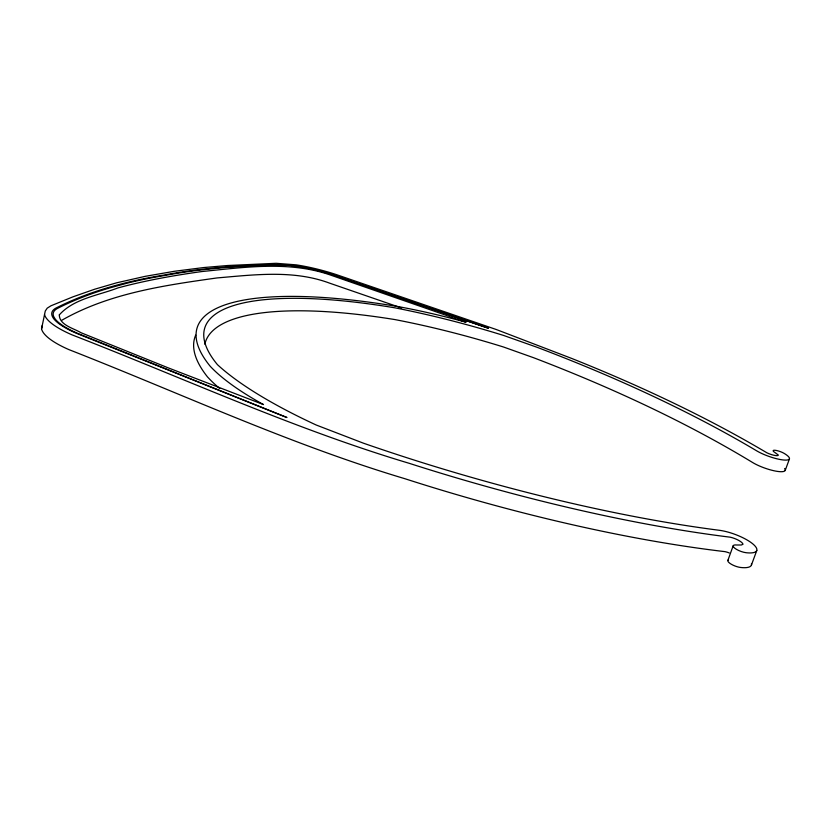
<?xml version="1.0" encoding="UTF-8"?>
<svg xmlns="http://www.w3.org/2000/svg" width="831" height="831" viewBox="0 0 831 831"><rect width="100%" height="100%" fill="white"/><g stroke="black" fill="none" stroke-linecap="round" stroke-linejoin="round"><path stroke-width="1.25" d="M729.317 552.958A10.201 3.064 20.6 0 0 724.975 551.639A476.911 112.58 16.6 0 1 404.853 478.698C289.739 444.305 180.649 393.385 68.983 349.643A77.117 21.326 12.2 0 1 41.55 328.899L45.269 311.033L47.222 308.156L50.961 305.787L73.118 296.771L94.682 289.219L116.672 282.8L145.311 276.318L174.385 271.28L203.813 267.54L227.621 265.515L276.193 263.302L296.116 264.84A56.342 11.748 14.9 0 1 336.171 274.542L496.325 329.533L571.52 358.369A713.767 239.494 14.4 0 1 766.888 452.791A7.946 1.787 19.5 0 0 778.356 455.087L774.908 452.48A6.731 1.506 19.5 0 1 774.991 450.267A6.731 1.506 19.5 0 1 783.976 453.29A20.121 4.529 19.5 0 1 783.81 460.021A20.121 4.529 19.5 0 1 756.802 450.911A698.03 233.21 14.3 0 0 536.774 347.181L503.586 335.444A282.727 73.035 16.6 0 0 394.756 307.802A322.251 84.45 17.1 0 0 217.452 364.664A284.16 73.782 16.5 0 0 316.185 425.005L363.396 443.172A467.645 106.098 16.5 0 0 719.272 530.282A25.948 7.552 20.4 0 1 752.907 543.973A25.948 7.552 20.4 0 1 746.103 552.708A8.829 2.586 20.6 0 1 734.552 548.034A8.829 2.586 20.6 0 1 736.848 545.001L741.366 544.991L742.997 544.253A10.232 2.971 20.4 0 0 730.2 537.179A478.074 108.84 16.6 0 1 409.288 463.334C293.852 428.889 184.222 378.417 72.12 334.893A77.335 20.64 12.4 0 1 44.51 314.502M41.55 328.899L42.329 325.305M727.863 560.426L733.191 545.738M785.202 470.429L789.45 458.899M751.421 565.059L756.792 550.454M61.577 320.392C108.768 293.322 163.967 285.397 217.099 277.928C254.431 274.76 293.592 269.691 329.647 283.163L401.695 308.031M304.198 267.624L300.022 266.886A49.413 10.304 14.9 0 0 280.463 265.141A1743.895 481.814 27.5 0 0 221.316 267.862L202.162 269.805A1743.895 481.814 27.5 0 0 164.881 275.487A1843.542 520.081 28.2 0 0 127.33 283.122L109.225 288.056A1843.542 520.081 28.2 0 0 58.367 307.979A67.758 18.053 12.4 0 0 53.755 316.653L55.085 318.875A67.758 18.053 12.4 0 0 78.052 333.532L286.955 417.526L77.376 333.688A68.973 18.375 12.4 0 1 53.693 318.657L53.558 318.47M784.641 468.528A20.069 4.685 19.6 0 1 775.614 471.094A20.069 4.685 19.6 0 1 752.616 462.514A695.381 240.554 14.2 0 0 533.544 357.704L503.524 347.015A282.208 75.621 16.6 0 0 394.86 319.571A321.68 87.421 17.2 0 0 204.841 344.211M279.486 264.798A1741.371 481.71 27.5 0 0 220.298 267.499L219.945 267.53A1742.233 481.918 27.5 0 0 163.8 275.092A1841.569 520.164 28.2 0 0 108.383 287.526L108.061 287.619A1840.707 519.957 28.2 0 0 57.11 307.501A69.025 18.386 12.4 0 0 53.558 318.47M304.271 267.426A50.307 10.491 14.9 0 1 333.698 275.103L488.472 328.255L333.376 275.186A49.413 10.304 14.9 0 0 304.645 267.707L303.897 267.353A50.338 10.502 14.9 0 0 279.486 264.798M195.701 335.122A339.141 91.659 17.2 0 0 207.553 376.983L210.42 379.996A232.805 64.278 16 0 0 219.779 388.544M728.153 560.042A8.798 2.67 20.8 0 0 731.166 564.166A8.798 2.67 20.8 0 0 740.691 567.48A25.875 7.791 20.6 0 0 751.484 563.647M59.313 314.887C59.333 325.181 73.782 328.276 80.981 332.712L168.039 367.79L263.479 404.572A233.282 62.689 16 0 1 210.16 366.211A339.837 89.395 17.2 0 1 397.228 306.431A211.728 51.657 16.4 0 1 466.056 322.241L331.673 275.466C289.946 260.508 244.781 267.312 201.808 271.55C173.575 275.476 145.435 280.494 117.898 287.931C98.287 295.462 73.782 298.651 59.313 314.887"/></g></svg>
